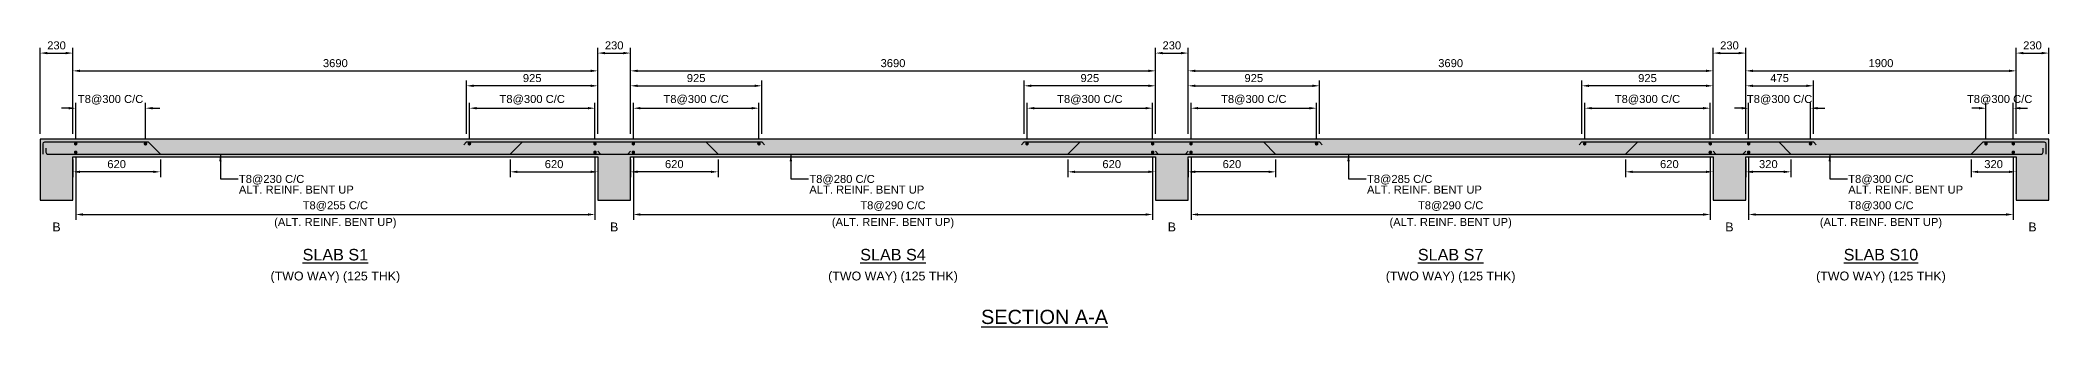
# Model space of a CAD drawing. Header units: inches. Extents: x -816171 to 9366335, y -450961 to 689132.
# Drawn here: x 6858449 to 6914929, y 262221 to 270285 of the extents above; entities that cross this region are included whole.
import ezdxf
from ezdxf.enums import TextEntityAlignment as Align

# ---------------------------------------------------------------- set-up
doc = ezdxf.new("R2010")
doc.units = ezdxf.units.IN
doc.header["$MEASUREMENT"] = 0
for name, color, linetype in [('Concrete Line', 2, 'Continuous'), ('Dimension', 31, 'Continuous'), ('Labels', 4, 'Continuous'), ('Reinforcement', 130, 'Continuous'), ('Solid', 25, 'Continuous'), ('Text', 31, 'Continuous')]:
    doc.layers.add(name, color=color, linetype=linetype)
doc.styles.add('SC-SLB1', font='SansSerif')
doc.styles.add('SC-SLB2', font='SansSerif')
doc.dimstyles.new('SlabElev', dxfattribs={"dimtxt": 225, "dimasz": 200, "dimexe": 150, "dimexo": 150, "dimgap": 100, "dimtad": 1, "dimtoh": 1, "dimdec": 4, "dimlfac": 0.25, "dimzin": 0, "dimdsep": 46, "dimtxsty": 'SC-SLB2', "dimcen": 0.09, "dimclrd": 8, "dimclre": 8, "dimclrt": 31, "dimadec": 0, "dimazin": 0, "dimtfac": 1, "dimtdec": 0, "dimtix": 1, "dimtofl": 0, "dimtmove": 0, "dimatfit": 3, "dimfxl": 1, "dimtolj": 1, "dimtzin": 0, "dimarcsym": 0})

# ---------------------------------------------------------------- blocks, each defined once
blk = doc.blocks.new('*D2629')
at = {"layer": 'DEFPOINTS', "color": 0, "transparency": 16777216}
for p in [(6874129, 269421), (6859369, 267501), (6874129, 267501)]:
    blk.add_point(p, dxfattribs=at)
at = {"layer": 'Dimension', "color": 8, "lineweight": -2, "transparency": 16777216}
for p, q in [((6859369, 267651), (6859369, 269571)), ((6859569, 269421), (6873929, 269421)), ((6874129, 267651), (6874129, 269571))]:
    blk.add_line(p, q, dxfattribs=at)
at = {"layer": 'Dimension', "color": 8, "transparency": 16777216}
for points in [[(6859569, 269455), (6859569, 269388), (6859369, 269421)], [(6873929, 269455), (6873929, 269388), (6874129, 269421)]]:
    blk.add_solid(points, dxfattribs=at)
at = {"layer": 'Dimension', "color": 31, "transparency": 16777216, "insert": (6866749, 269637), "char_height": 225, "attachment_point": 5, "style": 'SC-SLB2'}
blk.add_mtext('\\A1;3690', dxfattribs=at)
blk = doc.blocks.new('*D2630')
at = {"layer": 'DEFPOINTS', "color": 0, "transparency": 16777216}
for p in [(6859369, 269921), (6858449, 267501), (6859369, 267501)]:
    blk.add_point(p, dxfattribs=at)
at = {"layer": 'Dimension', "color": 8, "lineweight": -2, "transparency": 16777216}
for p, q in [((6858449, 267651), (6858449, 270071)), ((6859369, 267651), (6859369, 270071)), ((6858649, 269921), (6859169, 269921))]:
    blk.add_line(p, q, dxfattribs=at)
at = {"layer": 'Dimension', "color": 8, "transparency": 16777216}
for points in [[(6858649, 269955), (6858649, 269888), (6858449, 269921)], [(6859169, 269955), (6859169, 269888), (6859369, 269921)]]:
    blk.add_solid(points, dxfattribs=at)
at = {"layer": 'Dimension', "color": 31, "transparency": 16777216, "insert": (6858909, 270137), "char_height": 225, "attachment_point": 5, "style": 'SC-SLB2'}
blk.add_mtext('\\A1;230', dxfattribs=at)
blk = doc.blocks.new('*D2631')
at = {"layer": 'DEFPOINTS', "color": 0, "transparency": 16777216}
for p in [(6870439, 269001), (6870439, 267501), (6874129, 267501)]:
    blk.add_point(p, dxfattribs=at)
at = {"layer": 'Dimension', "color": 8, "lineweight": -2, "transparency": 16777216}
for p, q in [((6870439, 267651), (6870439, 269151)), ((6873929, 269001), (6870639, 269001)), ((6874129, 267651), (6874129, 269151))]:
    blk.add_line(p, q, dxfattribs=at)
at = {"layer": 'Dimension', "color": 8, "transparency": 16777216}
for points in [[(6870639, 269035), (6870639, 268968), (6870439, 269001)], [(6873929, 269035), (6873929, 268968), (6874129, 269001)]]:
    blk.add_solid(points, dxfattribs=at)
at = {"layer": 'Dimension', "color": 31, "transparency": 16777216, "insert": (6872284, 269217), "char_height": 225, "attachment_point": 5, "style": 'SC-SLB2'}
blk.add_mtext('\\A1;925', dxfattribs=at)
blk = doc.blocks.new('*D2632')
at = {"layer": 'DEFPOINTS', "color": 0, "transparency": 16777216}
for p in [(6889809, 269421), (6875049, 267501), (6889809, 267501)]:
    blk.add_point(p, dxfattribs=at)
at = {"layer": 'Dimension', "color": 8, "lineweight": -2, "transparency": 16777216}
for p, q in [((6875049, 267651), (6875049, 269571)), ((6875249, 269421), (6889609, 269421)), ((6889809, 267651), (6889809, 269571))]:
    blk.add_line(p, q, dxfattribs=at)
at = {"layer": 'Dimension', "color": 8, "transparency": 16777216}
for points in [[(6875249, 269455), (6875249, 269388), (6875049, 269421)], [(6889609, 269455), (6889609, 269388), (6889809, 269421)]]:
    blk.add_solid(points, dxfattribs=at)
at = {"layer": 'Dimension', "color": 31, "transparency": 16777216, "insert": (6882429, 269637), "char_height": 225, "attachment_point": 5, "style": 'SC-SLB2'}
blk.add_mtext('\\A1;3690', dxfattribs=at)
blk = doc.blocks.new('*D2633')
at = {"layer": 'DEFPOINTS', "color": 0, "transparency": 16777216}
for p in [(6875049, 269921), (6874129, 267501), (6875049, 267501)]:
    blk.add_point(p, dxfattribs=at)
at = {"layer": 'Dimension', "color": 8, "lineweight": -2, "transparency": 16777216}
for p, q in [((6874129, 267651), (6874129, 270071)), ((6875049, 267651), (6875049, 270071)), ((6874329, 269921), (6874849, 269921))]:
    blk.add_line(p, q, dxfattribs=at)
at = {"layer": 'Dimension', "color": 8, "transparency": 16777216}
for points in [[(6874329, 269955), (6874329, 269888), (6874129, 269921)], [(6874849, 269955), (6874849, 269888), (6875049, 269921)]]:
    blk.add_solid(points, dxfattribs=at)
at = {"layer": 'Dimension', "color": 31, "transparency": 16777216, "insert": (6874589, 270137), "char_height": 225, "attachment_point": 5, "style": 'SC-SLB2'}
blk.add_mtext('\\A1;230', dxfattribs=at)
blk = doc.blocks.new('*D2634')
at = {"layer": 'DEFPOINTS', "color": 0, "transparency": 16777216}
for p in [(6878739, 269001), (6875049, 267501), (6878739, 267501)]:
    blk.add_point(p, dxfattribs=at)
at = {"layer": 'Dimension', "color": 8, "lineweight": -2, "transparency": 16777216}
for p, q in [((6875049, 267651), (6875049, 269151)), ((6875249, 269001), (6878539, 269001)), ((6878739, 267651), (6878739, 269151))]:
    blk.add_line(p, q, dxfattribs=at)
at = {"layer": 'Dimension', "color": 8, "transparency": 16777216}
for points in [[(6875249, 269035), (6875249, 268968), (6875049, 269001)], [(6878539, 269035), (6878539, 268968), (6878739, 269001)]]:
    blk.add_solid(points, dxfattribs=at)
at = {"layer": 'Dimension', "color": 31, "transparency": 16777216, "insert": (6876894, 269217), "char_height": 225, "attachment_point": 5, "style": 'SC-SLB2'}
blk.add_mtext('\\A1;925', dxfattribs=at)
blk = doc.blocks.new('*D2635')
at = {"layer": 'DEFPOINTS', "color": 0, "transparency": 16777216}
for p in [(6886119, 269001), (6886119, 267501), (6889809, 267501)]:
    blk.add_point(p, dxfattribs=at)
at = {"layer": 'Dimension', "color": 8, "lineweight": -2, "transparency": 16777216}
for p, q in [((6886119, 267651), (6886119, 269151)), ((6889609, 269001), (6886319, 269001)), ((6889809, 267651), (6889809, 269151))]:
    blk.add_line(p, q, dxfattribs=at)
at = {"layer": 'Dimension', "color": 8, "transparency": 16777216}
for points in [[(6886319, 269035), (6886319, 268968), (6886119, 269001)], [(6889609, 269035), (6889609, 268968), (6889809, 269001)]]:
    blk.add_solid(points, dxfattribs=at)
at = {"layer": 'Dimension', "color": 31, "transparency": 16777216, "insert": (6887964, 269217), "char_height": 225, "attachment_point": 5, "style": 'SC-SLB2'}
blk.add_mtext('\\A1;925', dxfattribs=at)
blk = doc.blocks.new('*D2636')
at = {"layer": 'DEFPOINTS', "color": 0, "transparency": 16777216}
for p in [(6905489, 269421), (6890729, 267501), (6905489, 267501)]:
    blk.add_point(p, dxfattribs=at)
at = {"layer": 'Dimension', "color": 8, "lineweight": -2, "transparency": 16777216}
for p, q in [((6890729, 267651), (6890729, 269571)), ((6890929, 269421), (6905289, 269421)), ((6905489, 267651), (6905489, 269571))]:
    blk.add_line(p, q, dxfattribs=at)
at = {"layer": 'Dimension', "color": 8, "transparency": 16777216}
for points in [[(6890929, 269455), (6890929, 269388), (6890729, 269421)], [(6905289, 269455), (6905289, 269388), (6905489, 269421)]]:
    blk.add_solid(points, dxfattribs=at)
at = {"layer": 'Dimension', "color": 31, "transparency": 16777216, "insert": (6898109, 269637), "char_height": 225, "attachment_point": 5, "style": 'SC-SLB2'}
blk.add_mtext('\\A1;3690', dxfattribs=at)
blk = doc.blocks.new('*D2637')
at = {"layer": 'DEFPOINTS', "color": 0, "transparency": 16777216}
for p in [(6890729, 269921), (6889809, 267501), (6890729, 267501)]:
    blk.add_point(p, dxfattribs=at)
at = {"layer": 'Dimension', "color": 8, "lineweight": -2, "transparency": 16777216}
for p, q in [((6889809, 267651), (6889809, 270071)), ((6890729, 267651), (6890729, 270071)), ((6890009, 269921), (6890529, 269921))]:
    blk.add_line(p, q, dxfattribs=at)
at = {"layer": 'Dimension', "color": 8, "transparency": 16777216}
for points in [[(6890009, 269955), (6890009, 269888), (6889809, 269921)], [(6890529, 269955), (6890529, 269888), (6890729, 269921)]]:
    blk.add_solid(points, dxfattribs=at)
at = {"layer": 'Dimension', "color": 31, "transparency": 16777216, "insert": (6890269, 270137), "char_height": 225, "attachment_point": 5, "style": 'SC-SLB2'}
blk.add_mtext('\\A1;230', dxfattribs=at)
blk = doc.blocks.new('*D2638')
at = {"layer": 'DEFPOINTS', "color": 0, "transparency": 16777216}
for p in [(6894419, 269001), (6890729, 267501), (6894419, 267501)]:
    blk.add_point(p, dxfattribs=at)
at = {"layer": 'Dimension', "color": 8, "lineweight": -2, "transparency": 16777216}
for p, q in [((6890729, 267651), (6890729, 269151)), ((6890929, 269001), (6894219, 269001)), ((6894419, 267651), (6894419, 269151))]:
    blk.add_line(p, q, dxfattribs=at)
at = {"layer": 'Dimension', "color": 8, "transparency": 16777216}
for points in [[(6890929, 269035), (6890929, 268968), (6890729, 269001)], [(6894219, 269035), (6894219, 268968), (6894419, 269001)]]:
    blk.add_solid(points, dxfattribs=at)
at = {"layer": 'Dimension', "color": 31, "transparency": 16777216, "insert": (6892574, 269217), "char_height": 225, "attachment_point": 5, "style": 'SC-SLB2'}
blk.add_mtext('\\A1;925', dxfattribs=at)
blk = doc.blocks.new('*D2639')
at = {"layer": 'DEFPOINTS', "color": 0, "transparency": 16777216}
for p in [(6901799, 269001), (6901799, 267501), (6905489, 267501)]:
    blk.add_point(p, dxfattribs=at)
at = {"layer": 'Dimension', "color": 8, "lineweight": -2, "transparency": 16777216}
for p, q in [((6901799, 267651), (6901799, 269151)), ((6905289, 269001), (6901999, 269001)), ((6905489, 267651), (6905489, 269151))]:
    blk.add_line(p, q, dxfattribs=at)
at = {"layer": 'Dimension', "color": 8, "transparency": 16777216}
for points in [[(6901999, 269035), (6901999, 268968), (6901799, 269001)], [(6905289, 269035), (6905289, 268968), (6905489, 269001)]]:
    blk.add_solid(points, dxfattribs=at)
at = {"layer": 'Dimension', "color": 31, "transparency": 16777216, "insert": (6903644, 269217), "char_height": 225, "attachment_point": 5, "style": 'SC-SLB2'}
blk.add_mtext('\\A1;925', dxfattribs=at)
blk = doc.blocks.new('*D2640')
at = {"layer": 'DEFPOINTS', "color": 0, "transparency": 16777216}
for p in [(6914009, 269421), (6906409, 267501), (6914009, 267501)]:
    blk.add_point(p, dxfattribs=at)
at = {"layer": 'Dimension', "color": 8, "lineweight": -2, "transparency": 16777216}
for p, q in [((6906409, 267651), (6906409, 269571)), ((6906609, 269421), (6913809, 269421)), ((6914009, 267651), (6914009, 269571))]:
    blk.add_line(p, q, dxfattribs=at)
at = {"layer": 'Dimension', "color": 8, "transparency": 16777216}
for points in [[(6906609, 269455), (6906609, 269388), (6906409, 269421)], [(6913809, 269455), (6913809, 269388), (6914009, 269421)]]:
    blk.add_solid(points, dxfattribs=at)
at = {"layer": 'Dimension', "color": 31, "transparency": 16777216, "insert": (6910209, 269637), "char_height": 225, "attachment_point": 5, "style": 'SC-SLB2'}
blk.add_mtext('\\A1;1900', dxfattribs=at)
blk = doc.blocks.new('*D2641')
at = {"layer": 'DEFPOINTS', "color": 0, "transparency": 16777216}
for p in [(6906409, 269921), (6905489, 267501), (6906409, 267501)]:
    blk.add_point(p, dxfattribs=at)
at = {"layer": 'Dimension', "color": 8, "lineweight": -2, "transparency": 16777216}
for p, q in [((6905489, 267651), (6905489, 270071)), ((6906409, 267651), (6906409, 270071)), ((6905689, 269921), (6906209, 269921))]:
    blk.add_line(p, q, dxfattribs=at)
at = {"layer": 'Dimension', "color": 8, "transparency": 16777216}
for points in [[(6905689, 269955), (6905689, 269888), (6905489, 269921)], [(6906209, 269955), (6906209, 269888), (6906409, 269921)]]:
    blk.add_solid(points, dxfattribs=at)
at = {"layer": 'Dimension', "color": 31, "transparency": 16777216, "insert": (6905949, 270137), "char_height": 225, "attachment_point": 5, "style": 'SC-SLB2'}
blk.add_mtext('\\A1;230', dxfattribs=at)
blk = doc.blocks.new('*D2642')
at = {"layer": 'DEFPOINTS', "color": 0, "transparency": 16777216}
for p in [(6914929, 269921), (6914009, 267501), (6914929, 267501)]:
    blk.add_point(p, dxfattribs=at)
at = {"layer": 'Dimension', "color": 8, "lineweight": -2, "transparency": 16777216}
for p, q in [((6914009, 267651), (6914009, 270071)), ((6914929, 267651), (6914929, 270071)), ((6914209, 269921), (6914729, 269921))]:
    blk.add_line(p, q, dxfattribs=at)
at = {"layer": 'Dimension', "color": 8, "transparency": 16777216}
for points in [[(6914209, 269955), (6914209, 269888), (6914009, 269921)], [(6914729, 269955), (6914729, 269888), (6914929, 269921)]]:
    blk.add_solid(points, dxfattribs=at)
at = {"layer": 'Dimension', "color": 31, "transparency": 16777216, "insert": (6914469, 270137), "char_height": 225, "attachment_point": 5, "style": 'SC-SLB2'}
blk.add_mtext('\\A1;230', dxfattribs=at)
blk = doc.blocks.new('*D2643')
at = {"layer": 'DEFPOINTS', "color": 0, "transparency": 16777216}
for p in [(6908309, 269001), (6906409, 267501), (6908309, 267501)]:
    blk.add_point(p, dxfattribs=at)
at = {"layer": 'Dimension', "color": 8, "lineweight": -2, "transparency": 16777216}
for p, q in [((6906409, 267651), (6906409, 269151)), ((6906609, 269001), (6908109, 269001)), ((6908309, 267651), (6908309, 269151))]:
    blk.add_line(p, q, dxfattribs=at)
at = {"layer": 'Dimension', "color": 8, "transparency": 16777216}
for points in [[(6906609, 269035), (6906609, 268968), (6906409, 269001)], [(6908109, 269035), (6908109, 268968), (6908309, 269001)]]:
    blk.add_solid(points, dxfattribs=at)
at = {"layer": 'Dimension', "color": 31, "transparency": 16777216, "insert": (6907359, 269217), "char_height": 225, "attachment_point": 5, "style": 'SC-SLB2'}
blk.add_mtext('\\A1;475', dxfattribs=at)
blk = doc.blocks.new('*D2644')
at = {"layer": 'DEFPOINTS', "color": 0, "transparency": 16777216}
for p in [(6874049, 268371), (6870519, 267371), (6874049, 267371)]:
    blk.add_point(p, dxfattribs=at)
at = {"layer": 'Dimension', "color": 8, "lineweight": -2, "transparency": 16777216}
for p, q in [((6870519, 267521), (6870519, 268521)), ((6870719, 268371), (6873849, 268371)), ((6874049, 267521), (6874049, 268521))]:
    blk.add_line(p, q, dxfattribs=at)
at = {"layer": 'Dimension', "color": 8, "transparency": 16777216}
for points in [[(6870719, 268405), (6870719, 268338), (6870519, 268371)], [(6873849, 268405), (6873849, 268338), (6874049, 268371)]]:
    blk.add_solid(points, dxfattribs=at)
at = {"layer": 'Dimension', "color": 31, "transparency": 16777216, "insert": (6872284, 268608), "char_height": 225, "attachment_point": 5, "style": 'SC-SLB2'}
blk.add_mtext('\\A1;T8@300 C/C', dxfattribs=at)
blk = doc.blocks.new('*D2645')
at = {"layer": 'DEFPOINTS', "color": 0, "transparency": 16777216}
for p in [(6878659, 268371), (6875129, 267371), (6878659, 267371)]:
    blk.add_point(p, dxfattribs=at)
at = {"layer": 'Dimension', "color": 8, "lineweight": -2, "transparency": 16777216}
for p, q in [((6875129, 267521), (6875129, 268521)), ((6875329, 268371), (6878459, 268371)), ((6878659, 267521), (6878659, 268521))]:
    blk.add_line(p, q, dxfattribs=at)
at = {"layer": 'Dimension', "color": 8, "transparency": 16777216}
for points in [[(6875329, 268405), (6875329, 268338), (6875129, 268371)], [(6878459, 268405), (6878459, 268338), (6878659, 268371)]]:
    blk.add_solid(points, dxfattribs=at)
at = {"layer": 'Dimension', "color": 31, "transparency": 16777216, "insert": (6876894, 268608), "char_height": 225, "attachment_point": 5, "style": 'SC-SLB2'}
blk.add_mtext('\\A1;T8@300 C/C', dxfattribs=at)
blk = doc.blocks.new('*D2646')
at = {"layer": 'DEFPOINTS', "color": 0, "transparency": 16777216}
for p in [(6861409, 268371), (6859449, 267371), (6861409, 267371)]:
    blk.add_point(p, dxfattribs=at)
at = {"layer": 'Dimension', "color": 8, "lineweight": -2, "transparency": 16777216}
for p, q in [((6859249, 268371), (6859049, 268371)), ((6859449, 267521), (6859449, 268521)), ((6861409, 267521), (6861409, 268521)), ((6861609, 268371), (6861809, 268371))]:
    blk.add_line(p, q, dxfattribs=at)
at = {"layer": 'Dimension', "color": 8, "transparency": 16777216}
for points in [[(6859249, 268405), (6859249, 268338), (6859449, 268371)], [(6861609, 268405), (6861609, 268338), (6861409, 268371)]]:
    blk.add_solid(points, dxfattribs=at)
at = {"layer": 'Dimension', "color": 31, "transparency": 16777216, "insert": (6860429, 268608), "char_height": 225, "attachment_point": 5, "style": 'SC-SLB2'}
blk.add_mtext('\\A1;T8@300 C/C', dxfattribs=at)
blk = doc.blocks.new('*D2647')
at = {"layer": 'DEFPOINTS', "color": 0, "transparency": 16777216}
for p in [(6889729, 268371), (6886199, 267371), (6889729, 267371)]:
    blk.add_point(p, dxfattribs=at)
at = {"layer": 'Dimension', "color": 8, "lineweight": -2, "transparency": 16777216}
for p, q in [((6886199, 267521), (6886199, 268521)), ((6886399, 268371), (6889529, 268371)), ((6889729, 267521), (6889729, 268521))]:
    blk.add_line(p, q, dxfattribs=at)
at = {"layer": 'Dimension', "color": 8, "transparency": 16777216}
for points in [[(6886399, 268405), (6886399, 268338), (6886199, 268371)], [(6889529, 268405), (6889529, 268338), (6889729, 268371)]]:
    blk.add_solid(points, dxfattribs=at)
at = {"layer": 'Dimension', "color": 31, "transparency": 16777216, "insert": (6887964, 268608), "char_height": 225, "attachment_point": 5, "style": 'SC-SLB2'}
blk.add_mtext('\\A1;T8@300 C/C', dxfattribs=at)
blk = doc.blocks.new('*D2648')
at = {"layer": 'DEFPOINTS', "color": 0, "transparency": 16777216}
for p in [(6894339, 268371), (6890809, 267371), (6894339, 267371)]:
    blk.add_point(p, dxfattribs=at)
at = {"layer": 'Dimension', "color": 8, "lineweight": -2, "transparency": 16777216}
for p, q in [((6890809, 267521), (6890809, 268521)), ((6891009, 268371), (6894139, 268371)), ((6894339, 267521), (6894339, 268521))]:
    blk.add_line(p, q, dxfattribs=at)
at = {"layer": 'Dimension', "color": 8, "transparency": 16777216}
for points in [[(6891009, 268405), (6891009, 268338), (6890809, 268371)], [(6894139, 268405), (6894139, 268338), (6894339, 268371)]]:
    blk.add_solid(points, dxfattribs=at)
at = {"layer": 'Dimension', "color": 31, "transparency": 16777216, "insert": (6892574, 268608), "char_height": 225, "attachment_point": 5, "style": 'SC-SLB2'}
blk.add_mtext('\\A1;T8@300 C/C', dxfattribs=at)
blk = doc.blocks.new('*D2649')
at = {"layer": 'DEFPOINTS', "color": 0, "transparency": 16777216}
for p in [(6905409, 268371), (6901879, 267371), (6905409, 267371)]:
    blk.add_point(p, dxfattribs=at)
at = {"layer": 'Dimension', "color": 8, "lineweight": -2, "transparency": 16777216}
for p, q in [((6901879, 267521), (6901879, 268521)), ((6902079, 268371), (6905209, 268371)), ((6905409, 267521), (6905409, 268521))]:
    blk.add_line(p, q, dxfattribs=at)
at = {"layer": 'Dimension', "color": 8, "transparency": 16777216}
for points in [[(6902079, 268405), (6902079, 268338), (6901879, 268371)], [(6905209, 268405), (6905209, 268338), (6905409, 268371)]]:
    blk.add_solid(points, dxfattribs=at)
at = {"layer": 'Dimension', "color": 31, "transparency": 16777216, "insert": (6903644, 268608), "char_height": 225, "attachment_point": 5, "style": 'SC-SLB2'}
blk.add_mtext('\\A1;T8@300 C/C', dxfattribs=at)
blk = doc.blocks.new('*D2650')
at = {"layer": 'DEFPOINTS', "color": 0, "transparency": 16777216}
for p in [(6908229, 268371), (6906489, 267371), (6908229, 267371)]:
    blk.add_point(p, dxfattribs=at)
at = {"layer": 'Dimension', "color": 8, "lineweight": -2, "transparency": 16777216}
for p, q in [((6906289, 268371), (6906089, 268371)), ((6906489, 267521), (6906489, 268521)), ((6908229, 267521), (6908229, 268521)), ((6908429, 268371), (6908629, 268371))]:
    blk.add_line(p, q, dxfattribs=at)
at = {"layer": 'Dimension', "color": 8, "transparency": 16777216}
for points in [[(6906289, 268405), (6906289, 268338), (6906489, 268371)], [(6908429, 268405), (6908429, 268338), (6908229, 268371)]]:
    blk.add_solid(points, dxfattribs=at)
at = {"layer": 'Dimension', "color": 31, "transparency": 16777216, "insert": (6907359, 268608), "char_height": 225, "attachment_point": 5, "style": 'SC-SLB2'}
blk.add_mtext('\\A1;T8@300 C/C', dxfattribs=at)
blk = doc.blocks.new('*D2651')
at = {"layer": 'DEFPOINTS', "color": 0, "transparency": 16777216}
for p in [(6913162, 268371), (6913162, 267371), (6913929, 267371)]:
    blk.add_point(p, dxfattribs=at)
at = {"layer": 'Dimension', "color": 8, "lineweight": -2, "transparency": 16777216}
for p, q in [((6912962, 268371), (6912762, 268371)), ((6913162, 267521), (6913162, 268521)), ((6913929, 267521), (6913929, 268521)), ((6914129, 268371), (6914329, 268371))]:
    blk.add_line(p, q, dxfattribs=at)
at = {"layer": 'Dimension', "color": 8, "transparency": 16777216}
for points in [[(6912962, 268405), (6912962, 268338), (6913162, 268371)], [(6914129, 268405), (6914129, 268338), (6913929, 268371)]]:
    blk.add_solid(points, dxfattribs=at)
at = {"layer": 'Dimension', "color": 31, "transparency": 16777216, "insert": (6913546, 268608), "char_height": 225, "attachment_point": 5, "style": 'SC-SLB2'}
blk.add_mtext('\\A1;T8@300 C/C', dxfattribs=at)
blk = doc.blocks.new('*D2652')
at = {"layer": 'DEFPOINTS', "color": 0, "transparency": 16777216}
for p in [(6859449, 267131), (6874049, 267131), (6874049, 265381)]:
    blk.add_point(p, dxfattribs=at)
at = {"layer": 'Dimension', "color": 8, "lineweight": -2, "transparency": 16777216}
for p, q in [((6859449, 266981), (6859449, 265231)), ((6874049, 266981), (6874049, 265231)), ((6859649, 265381), (6873849, 265381))]:
    blk.add_line(p, q, dxfattribs=at)
at = {"layer": 'Dimension', "color": 8, "transparency": 16777216}
for points in [[(6859649, 265415), (6859649, 265348), (6859449, 265381)], [(6873849, 265415), (6873849, 265348), (6874049, 265381)]]:
    blk.add_solid(points, dxfattribs=at)
at = {"layer": 'Dimension', "color": 31, "transparency": 16777216, "char_height": 225, "attachment_point": 5, "style": 'SC-SLB2'}
for s, insert in [('\\A1;T8@255 C/C', (6866749, 265618)), ('\\A1;(ALT. REINF. BENT UP)', (6866749, 265136))]:
    blk.add_mtext(s, dxfattribs=dict(at, insert=insert))
blk = doc.blocks.new('*D2653')
at = {"layer": 'DEFPOINTS', "color": 0, "transparency": 16777216}
for p in [(6859369, 267081), (6861829, 267081), (6859369, 266581)]:
    blk.add_point(p, dxfattribs=at)
at = {"layer": 'Dimension', "color": 8, "lineweight": -2, "transparency": 16777216}
for p, q in [((6859369, 266931), (6859369, 266431)), ((6861829, 266931), (6861829, 266431)), ((6861629, 266581), (6859569, 266581))]:
    blk.add_line(p, q, dxfattribs=at)
at = {"layer": 'Dimension', "color": 8, "transparency": 16777216}
for points in [[(6859569, 266615), (6859569, 266548), (6859369, 266581)], [(6861629, 266615), (6861629, 266548), (6861829, 266581)]]:
    blk.add_solid(points, dxfattribs=at)
at = {"layer": 'Dimension', "color": 31, "transparency": 16777216, "insert": (6860599, 266797), "char_height": 225, "attachment_point": 5, "style": 'SC-SLB2'}
blk.add_mtext('\\A1;620', dxfattribs=at)
blk = doc.blocks.new('*D2654')
at = {"layer": 'DEFPOINTS', "color": 0, "transparency": 16777216}
for p in [(6871669, 267081), (6874129, 267081), (6874129, 266581)]:
    blk.add_point(p, dxfattribs=at)
at = {"layer": 'Dimension', "color": 8, "lineweight": -2, "transparency": 16777216}
for p, q in [((6871669, 266931), (6871669, 266431)), ((6874129, 266931), (6874129, 266431)), ((6871869, 266581), (6873929, 266581))]:
    blk.add_line(p, q, dxfattribs=at)
at = {"layer": 'Dimension', "color": 8, "transparency": 16777216}
for points in [[(6871869, 266615), (6871869, 266548), (6871669, 266581)], [(6873929, 266615), (6873929, 266548), (6874129, 266581)]]:
    blk.add_solid(points, dxfattribs=at)
at = {"layer": 'Dimension', "color": 31, "transparency": 16777216, "insert": (6872899, 266797), "char_height": 225, "attachment_point": 5, "style": 'SC-SLB2'}
blk.add_mtext('\\A1;620', dxfattribs=at)
blk = doc.blocks.new('*D2655')
at = {"layer": 'DEFPOINTS', "color": 0, "transparency": 16777216}
for p in [(6875129, 267131), (6889729, 267131), (6889729, 265381)]:
    blk.add_point(p, dxfattribs=at)
at = {"layer": 'Dimension', "color": 8, "lineweight": -2, "transparency": 16777216}
for p, q in [((6875129, 266981), (6875129, 265231)), ((6889729, 266981), (6889729, 265231)), ((6875329, 265381), (6889529, 265381))]:
    blk.add_line(p, q, dxfattribs=at)
at = {"layer": 'Dimension', "color": 8, "transparency": 16777216}
for points in [[(6875329, 265415), (6875329, 265348), (6875129, 265381)], [(6889529, 265415), (6889529, 265348), (6889729, 265381)]]:
    blk.add_solid(points, dxfattribs=at)
at = {"layer": 'Dimension', "color": 31, "transparency": 16777216, "char_height": 225, "attachment_point": 5, "style": 'SC-SLB2'}
for s, insert in [('\\A1;T8@290 C/C', (6882429, 265618)), ('\\A1;(ALT. REINF. BENT UP)', (6882429, 265136))]:
    blk.add_mtext(s, dxfattribs=dict(at, insert=insert))
blk = doc.blocks.new('*D2656')
at = {"layer": 'DEFPOINTS', "color": 0, "transparency": 16777216}
for p in [(6875049, 267081), (6877509, 267081), (6875049, 266581)]:
    blk.add_point(p, dxfattribs=at)
at = {"layer": 'Dimension', "color": 8, "lineweight": -2, "transparency": 16777216}
for p, q in [((6875049, 266931), (6875049, 266431)), ((6877509, 266931), (6877509, 266431)), ((6877309, 266581), (6875249, 266581))]:
    blk.add_line(p, q, dxfattribs=at)
at = {"layer": 'Dimension', "color": 8, "transparency": 16777216}
for points in [[(6875249, 266615), (6875249, 266548), (6875049, 266581)], [(6877309, 266615), (6877309, 266548), (6877509, 266581)]]:
    blk.add_solid(points, dxfattribs=at)
at = {"layer": 'Dimension', "color": 31, "transparency": 16777216, "insert": (6876279, 266797), "char_height": 225, "attachment_point": 5, "style": 'SC-SLB2'}
blk.add_mtext('\\A1;620', dxfattribs=at)
blk = doc.blocks.new('*D2657')
at = {"layer": 'DEFPOINTS', "color": 0, "transparency": 16777216}
for p in [(6887349, 267081), (6889809, 267081), (6889809, 266581)]:
    blk.add_point(p, dxfattribs=at)
at = {"layer": 'Dimension', "color": 8, "lineweight": -2, "transparency": 16777216}
for p, q in [((6887349, 266931), (6887349, 266431)), ((6889809, 266931), (6889809, 266431)), ((6887549, 266581), (6889609, 266581))]:
    blk.add_line(p, q, dxfattribs=at)
at = {"layer": 'Dimension', "color": 8, "transparency": 16777216}
for points in [[(6887549, 266615), (6887549, 266548), (6887349, 266581)], [(6889609, 266615), (6889609, 266548), (6889809, 266581)]]:
    blk.add_solid(points, dxfattribs=at)
at = {"layer": 'Dimension', "color": 31, "transparency": 16777216, "insert": (6888579, 266797), "char_height": 225, "attachment_point": 5, "style": 'SC-SLB2'}
blk.add_mtext('\\A1;620', dxfattribs=at)
blk = doc.blocks.new('*D2658')
at = {"layer": 'DEFPOINTS', "color": 0, "transparency": 16777216}
for p in [(6890809, 267131), (6905409, 267131), (6905409, 265381)]:
    blk.add_point(p, dxfattribs=at)
at = {"layer": 'Dimension', "color": 8, "lineweight": -2, "transparency": 16777216}
for p, q in [((6890809, 266981), (6890809, 265231)), ((6905409, 266981), (6905409, 265231)), ((6891009, 265381), (6905209, 265381))]:
    blk.add_line(p, q, dxfattribs=at)
at = {"layer": 'Dimension', "color": 8, "transparency": 16777216}
for points in [[(6891009, 265415), (6891009, 265348), (6890809, 265381)], [(6905209, 265415), (6905209, 265348), (6905409, 265381)]]:
    blk.add_solid(points, dxfattribs=at)
at = {"layer": 'Dimension', "color": 31, "transparency": 16777216, "char_height": 225, "attachment_point": 5, "style": 'SC-SLB2'}
for s, insert in [('\\A1;T8@290 C/C', (6898109, 265618)), ('\\A1;(ALT. REINF. BENT UP)', (6898109, 265136))]:
    blk.add_mtext(s, dxfattribs=dict(at, insert=insert))
blk = doc.blocks.new('*D2659')
at = {"layer": 'DEFPOINTS', "color": 0, "transparency": 16777216}
for p in [(6890729, 267081), (6893189, 267081), (6890729, 266581)]:
    blk.add_point(p, dxfattribs=at)
at = {"layer": 'Dimension', "color": 8, "lineweight": -2, "transparency": 16777216}
for p, q in [((6890729, 266931), (6890729, 266431)), ((6893189, 266931), (6893189, 266431)), ((6892989, 266581), (6890929, 266581))]:
    blk.add_line(p, q, dxfattribs=at)
at = {"layer": 'Dimension', "color": 8, "transparency": 16777216}
for points in [[(6890929, 266615), (6890929, 266548), (6890729, 266581)], [(6892989, 266615), (6892989, 266548), (6893189, 266581)]]:
    blk.add_solid(points, dxfattribs=at)
at = {"layer": 'Dimension', "color": 31, "transparency": 16777216, "insert": (6891959, 266797), "char_height": 225, "attachment_point": 5, "style": 'SC-SLB2'}
blk.add_mtext('\\A1;620', dxfattribs=at)
blk = doc.blocks.new('*D2660')
at = {"layer": 'DEFPOINTS', "color": 0, "transparency": 16777216}
for p in [(6903029, 267081), (6905489, 267081), (6905489, 266581)]:
    blk.add_point(p, dxfattribs=at)
at = {"layer": 'Dimension', "color": 8, "lineweight": -2, "transparency": 16777216}
for p, q in [((6903029, 266931), (6903029, 266431)), ((6905489, 266931), (6905489, 266431)), ((6903229, 266581), (6905289, 266581))]:
    blk.add_line(p, q, dxfattribs=at)
at = {"layer": 'Dimension', "color": 8, "transparency": 16777216}
for points in [[(6903229, 266615), (6903229, 266548), (6903029, 266581)], [(6905289, 266615), (6905289, 266548), (6905489, 266581)]]:
    blk.add_solid(points, dxfattribs=at)
at = {"layer": 'Dimension', "color": 31, "transparency": 16777216, "insert": (6904259, 266797), "char_height": 225, "attachment_point": 5, "style": 'SC-SLB2'}
blk.add_mtext('\\A1;620', dxfattribs=at)
blk = doc.blocks.new('*D2661')
at = {"layer": 'DEFPOINTS', "color": 0, "transparency": 16777216}
for p in [(6906489, 267131), (6913929, 267131), (6913929, 265381)]:
    blk.add_point(p, dxfattribs=at)
at = {"layer": 'Dimension', "color": 8, "lineweight": -2, "transparency": 16777216}
for p, q in [((6906489, 266981), (6906489, 265231)), ((6913929, 266981), (6913929, 265231)), ((6906689, 265381), (6913729, 265381))]:
    blk.add_line(p, q, dxfattribs=at)
at = {"layer": 'Dimension', "color": 8, "transparency": 16777216}
for points in [[(6906689, 265415), (6906689, 265348), (6906489, 265381)], [(6913729, 265415), (6913729, 265348), (6913929, 265381)]]:
    blk.add_solid(points, dxfattribs=at)
at = {"layer": 'Dimension', "color": 31, "transparency": 16777216, "char_height": 225, "attachment_point": 5, "style": 'SC-SLB2'}
for s, insert in [('\\A1;T8@300 C/C', (6910209, 265618)), ('\\A1;(ALT. REINF. BENT UP)', (6910209, 265136))]:
    blk.add_mtext(s, dxfattribs=dict(at, insert=insert))
blk = doc.blocks.new('*D2662')
at = {"layer": 'DEFPOINTS', "color": 0, "transparency": 16777216}
for p in [(6906409, 267081), (6907676, 267081), (6906409, 266581)]:
    blk.add_point(p, dxfattribs=at)
at = {"layer": 'Dimension', "color": 8, "lineweight": -2, "transparency": 16777216}
for p, q in [((6906409, 266931), (6906409, 266431)), ((6907676, 266931), (6907676, 266431)), ((6907476, 266581), (6906609, 266581))]:
    blk.add_line(p, q, dxfattribs=at)
at = {"layer": 'Dimension', "color": 8, "transparency": 16777216}
for points in [[(6906609, 266615), (6906609, 266548), (6906409, 266581)], [(6907476, 266615), (6907476, 266548), (6907676, 266581)]]:
    blk.add_solid(points, dxfattribs=at)
at = {"layer": 'Dimension', "color": 31, "transparency": 16777216, "insert": (6907042, 266797), "char_height": 225, "attachment_point": 5, "style": 'SC-SLB2'}
blk.add_mtext('\\A1;320', dxfattribs=at)
blk = doc.blocks.new('*D2663')
at = {"layer": 'DEFPOINTS', "color": 0, "transparency": 16777216}
for p in [(6912742, 267081), (6914009, 267081), (6914009, 266581)]:
    blk.add_point(p, dxfattribs=at)
at = {"layer": 'Dimension', "color": 8, "lineweight": -2, "transparency": 16777216}
for p, q in [((6912742, 266931), (6912742, 266431)), ((6914009, 266931), (6914009, 266431)), ((6912942, 266581), (6913809, 266581))]:
    blk.add_line(p, q, dxfattribs=at)
at = {"layer": 'Dimension', "color": 8, "transparency": 16777216}
for points in [[(6912942, 266615), (6912942, 266548), (6912742, 266581)], [(6913809, 266615), (6913809, 266548), (6914009, 266581)]]:
    blk.add_solid(points, dxfattribs=at)
at = {"layer": 'Dimension', "color": 31, "transparency": 16777216, "insert": (6913376, 266797), "char_height": 225, "attachment_point": 5, "style": 'SC-SLB2'}
blk.add_mtext('\\A1;320', dxfattribs=at)

msp = doc.modelspace()

# ---------------------------------------------------------------- hatches: boundary and pattern name
at = {"layer": 'Solid'}
msp.add_hatch(color=256, dxfattribs=at).paths.add_polyline_path([(6858449.03102, 265781.27858), (6859369.03102, 265781.27858), (6859369.03102, 267001.27858), (6874129.03102, 267001.27858), (6874129.03102, 265781.27858), (6875049.03102, 265781.27858), (6875049.03102, 267001.27858), (6889809.03102, 267001.27858), (6889809.03102, 265781.27858), (6890729.03102, 265781.27858), (6890729.03102, 267001.27858), (6905489.03102, 267001.27858), (6905489.03102, 265781.27858), (6906409.03102, 265781.27858), (6906409.03102, 267001.27858), (6914009.03102, 267001.27858), (6914009.03102, 265781.27858), (6914929.03102, 265781.27858), (6914929.03102, 267501.27858), (6914929.03102, 267501.27858), (6914929.03102, 267501.27858), (6914009.03102, 267501.27858), (6914009.03102, 267501.27858), (6906409.03102, 267501.27858), (6906409.03102, 267501.27858), (6905489.03102, 267501.27858), (6905489.03102, 267501.27858), (6890729.03102, 267501.27858), (6890729.03102, 267501.27858), (6889809.03102, 267501.27858), (6889809.03102, 267501.27858), (6875049.03102, 267501.27858), (6875049.03102, 267501.27858), (6874129.03102, 267501.27858), (6874129.03102, 267501.27858), (6859369.03102, 267501.27858), (6859369.03102, 267501.27858), (6858449.03102, 267501.27858), (6858449.03102, 267501.27858), (6858449.03102, 267501.27858)], flags=0)

# ---------------------------------------------------------------- linework, layer by layer
at = {"layer": 'Concrete Line'}
msp.add_lwpolyline([(6858449.03102, 265781.27858), (6859369.03102, 265781.27858), (6859369.03102, 267001.27858), (6874129.03102, 267001.27858), (6874129.03102, 265781.27858), (6875049.03102, 265781.27858), (6875049.03102, 267001.27858), (6889809.03102, 267001.27858), (6889809.03102, 265781.27858), (6890729.03102, 265781.27858), (6890729.03102, 267001.27858), (6905489.03102, 267001.27858), (6905489.03102, 265781.27858), (6906409.03102, 265781.27858), (6906409.03102, 267001.27858), (6914009.03102, 267001.27858), (6914009.03102, 265781.27858), (6914929.03102, 265781.27858), (6914929.03102, 267501.27858), (6914929.03102, 267501.27858), (6914929.03102, 267501.27858), (6914009.03102, 267501.27858), (6914009.03102, 267501.27858), (6906409.03102, 267501.27858), (6906409.03102, 267501.27858), (6905489.03102, 267501.27858), (6905489.03102, 267501.27858), (6890729.03102, 267501.27858), (6890729.03102, 267501.27858), (6889809.03102, 267501.27858), (6889809.03102, 267501.27858), (6875049.03102, 267501.27858), (6875049.03102, 267501.27858), (6874129.03102, 267501.27858), (6874129.03102, 267501.27858), (6859369.03102, 267501.27858), (6859369.03102, 267501.27858), (6858449.03102, 267501.27858), (6858449.03102, 267501.27858), (6858449.03102, 267501.27858), (6858449.03102, 265781.27858)], dxfattribs=at)
at = {"layer": 'Reinforcement'}
for points in [[(6858529.03102, 267081.27858), (6858529.03102, 267371.27858, -0.4), (6858579.03102, 267421.27858), (6861489.03102, 267421.27858)], [(6858609.03102, 267251.27858), (6858609.03102, 267131.27858, 0.4), (6858659.03102, 267081.27858), (6874969.03102, 267081.27858)], [(6905569.03102, 267081.27858), (6914719.03102, 267081.27858, 0.4), (6914769.03102, 267131.27858), (6914769.03102, 267251.27858)], [(6913082.36436, 267421.27858), (6914799.03102, 267421.27858, -0.4), (6914849.03102, 267371.27858), (6914849.03102, 267081.27858)]]:
    msp.add_lwpolyline(points, format="xyb", dxfattribs=at)
at = {"layer": 'Reinforcement', "const_width": 50}
for points in [[(6859424.03102, 267371.27858, 1), (6859474.03102, 267371.27858, 1)], [(6859424.03102, 267131.27858, 1), (6859474.03102, 267131.27858, 1)], [(6861384.03102, 267371.27858, 1), (6861434.03102, 267371.27858, 1)], [(6870494.03102, 267371.27858, 1), (6870544.03102, 267371.27858, 1)], [(6874024.03102, 267371.27858, 1), (6874074.03102, 267371.27858, 1)], [(6874024.03102, 267131.27858, 1), (6874074.03102, 267131.27858, 1)], [(6875104.03102, 267371.27858, 1), (6875154.03102, 267371.27858, 1)], [(6875104.03102, 267131.27858, 1), (6875154.03102, 267131.27858, 1)], [(6878634.03102, 267371.27858, 1), (6878684.03102, 267371.27858, 1)], [(6886174.03102, 267371.27858, 1), (6886224.03102, 267371.27858, 1)], [(6889704.03102, 267371.27858, 1), (6889754.03102, 267371.27858, 1)], [(6889704.03102, 267131.27858, 1), (6889754.03102, 267131.27858, 1)], [(6890784.03102, 267371.27858, 1), (6890834.03102, 267371.27858, 1)], [(6890784.03102, 267131.27858, 1), (6890834.03102, 267131.27858, 1)], [(6894314.03102, 267371.27858, 1), (6894364.03102, 267371.27858, 1)], [(6901854.03102, 267371.27858, 1), (6901904.03102, 267371.27858, 1)], [(6905384.03102, 267371.27858, 1), (6905434.03102, 267371.27858, 1)], [(6905384.03102, 267131.27858, 1), (6905434.03102, 267131.27858, 1)], [(6906464.03102, 267371.27858, 1), (6906514.03102, 267371.27858, 1)], [(6906464.03102, 267131.27858, 1), (6906514.03102, 267131.27858, 1)], [(6908204.03102, 267371.27858, 1), (6908254.03102, 267371.27858, 1)], [(6913137.36436, 267371.27858, 1), (6913187.36436, 267371.27858, 1)], [(6913904.03102, 267371.27858, 1), (6913954.03102, 267371.27858, 1)], [(6913904.03102, 267131.27858, 1), (6913954.03102, 267131.27858, 1)]]:
    msp.add_lwpolyline(points, format="xyb", close=True, dxfattribs=at)
at = {"layer": 'Reinforcement'}
for points in [[(6861489.03102, 267421.27858), (6861829.03102, 267081.27858)], [(6870439.03102, 267421.27858), (6870359.03092, 267341.27858)], [(6870439.03102, 267421.27858), (6878739.03102, 267421.27858)], [(6872009.03102, 267421.27858), (6871669.03102, 267081.27858)], [(6874209.03102, 267081.27858), (6874129.03092, 267161.27858)], [(6874969.03102, 267081.27858), (6875049.03113, 267161.27858)], [(6877169.03102, 267421.27858), (6877509.03102, 267081.27858)], [(6878739.03102, 267421.27858), (6878819.03113, 267341.27858)], [(6886119.03102, 267421.27858), (6886039.03092, 267341.27858)], [(6886119.03102, 267421.27858), (6894419.03102, 267421.27858)], [(6887689.03102, 267421.27858), (6887349.03102, 267081.27858)], [(6887349.03102, 267081.27858), (6887429.03113, 267161.27858)], [(6889889.03102, 267081.27858), (6889809.03092, 267161.27858)], [(6890649.03102, 267081.27858), (6890729.03113, 267161.27858)], [(6892849.03102, 267421.27858), (6893189.03102, 267081.27858)], [(6894419.03102, 267421.27858), (6894499.03113, 267341.27858)], [(6901799.03102, 267421.27858), (6901719.03092, 267341.27858)], [(6901799.03102, 267421.27858), (6908309.03102, 267421.27858)], [(6903369.03102, 267421.27858), (6903029.03102, 267081.27858)], [(6903029.03102, 267081.27858), (6903109.03113, 267161.27858)], [(6905569.03102, 267081.27858), (6905489.03092, 267161.27858)], [(6906329.03102, 267081.27858), (6906409.03113, 267161.27858)], [(6907335.69769, 267421.27858), (6907675.69769, 267081.27858)], [(6908309.03102, 267421.27858), (6908389.03113, 267341.27858)], [(6913082.36436, 267421.27858), (6912742.36436, 267081.27858)], [(6874209.03102, 267081.27858), (6890649.03102, 267081.27858)], [(6889889.03102, 267081.27858), (6906329.03102, 267081.27858)]]:
    msp.add_lwpolyline(points, dxfattribs=at)

# ---------------------------------------------------------------- texts
at = {"layer": 'Labels', "style": 'SC-SLB1'}
for s, height, p in [('B', 250, (6858909.03102, 265031.27858)), ('B', 250, (6874589.03102, 265031.27858)), ('B', 250, (6890269.03102, 265031.27858)), ('B', 250, (6905949.03102, 265031.27858)), ('B', 250, (6914469.03102, 265031.27858)), ('%%USLAB S1', 325, (6866749.03102, 264251.27858)), ('%%USLAB S4', 325, (6882429.03102, 264251.27858)), ('%%USLAB S7', 325, (6898109.03102, 264251.27858)), ('%%USLAB S10', 325, (6910209.03102, 264251.27858)), ('%%USECTION A-A', 400, (6886689.03102, 262501.27858))]:
    msp.add_text(s, height=height, dxfattribs=at).set_placement(p, align=Align.MIDDLE_CENTER)
at = {"layer": 'Text', "style": 'SC-SLB2'}
for s, p in [('ALT. REINF. BENT UP', (6864037.03102, 266081.27858)), ('T8@230 C/C', (6864037.03102, 266381.27858)), ('ALT. REINF. BENT UP', (6880077.03102, 266081.27858)), ('T8@280 C/C', (6880077.03102, 266381.27858)), ('ALT. REINF. BENT UP', (6895757.03102, 266081.27858)), ('T8@285 C/C', (6895757.03102, 266381.27858)), ('ALT. REINF. BENT UP', (6909289.03102, 266081.27858)), ('T8@300 C/C', (6909289.03102, 266381.27858))]:
    msp.add_text(s, height=225, dxfattribs=at).set_placement(p, align=Align.MIDDLE_LEFT)
for p in [(6866749.03102, 263651.27858), (6882429.03102, 263651.27858), (6898109.03102, 263651.27858), (6910209.03102, 263651.27858)]:
    msp.add_text('(TWO WAY) (125 THK)', height=250, dxfattribs=at).set_placement(p, align=Align.MIDDLE_CENTER)

# ---------------------------------------------------------------- dimensions: what is measured, and where the dimension line sits
at = {"layer": 'Dimension'}
for p1, p2, distance, text, picture, middle in [((6858449.03102, 267501.27858), (6859369.03102, 267501.27858), 2420, '230', '*D2630', (6858909.03102, 270137.32796)), ((6874129.03102, 267501.27858), (6875049.03102, 267501.27858), 2420, '230', '*D2633', (6874589.03102, 270137.32796)), ((6889809.03102, 267501.27858), (6890729.03102, 267501.27858), 2420, '230', '*D2637', (6890269.03102, 270137.32796)), ((6905489.03102, 267501.27858), (6906409.03102, 267501.27858), 2420, '230', '*D2641', (6905949.03102, 270137.32796)), ((6914009.03102, 267501.27858), (6914929.03102, 267501.27858), 2420, '230', '*D2642', (6914469.03102, 270137.32796)), ((6859369.03102, 267501.27858), (6874129.03102, 267501.27858), 1920, '3690', '*D2629', (6866749.03102, 269637.32796)), ((6875049.03102, 267501.27858), (6889809.03102, 267501.27858), 1920, '3690', '*D2632', (6882429.03102, 269637.32796)), ((6890729.03102, 267501.27858), (6905489.03102, 267501.27858), 1920, '3690', '*D2636', (6898109.03102, 269637.32796)), ((6906409.03102, 267501.27858), (6914009.03102, 267501.27858), 1920, '1900', '*D2640', (6910209.03102, 269637.17364)), ((6859449.03102, 267371.27858), (6861409.03102, 267371.27858), 1000, 'T8@300 C/C', '*D2646', (6860429.03102, 268608.00697)), ((6874129.03102, 267501.27858), (6870439.03102, 267501.27858), -1500, '925', '*D2631', (6872284.03102, 269217.17364)), ((6870519.03102, 267371.27858), (6874049.03102, 267371.27858), 1000, 'T8@300 C/C', '*D2644', (6872284.03102, 268608.00697)), ((6875049.03102, 267501.27858), (6878739.03102, 267501.27858), 1500, '925', '*D2634', (6876894.03102, 269217.17364)), ((6875129.03102, 267371.27858), (6878659.03102, 267371.27858), 1000, 'T8@300 C/C', '*D2645', (6876894.03102, 268608.00697)), ((6889809.03102, 267501.27858), (6886119.03102, 267501.27858), -1500, '925', '*D2635', (6887964.03102, 269217.17364)), ((6886199.03102, 267371.27858), (6889729.03102, 267371.27858), 1000, 'T8@300 C/C', '*D2647', (6887964.03102, 268608.00697)), ((6890729.03102, 267501.27858), (6894419.03102, 267501.27858), 1500, '925', '*D2638', (6892574.03102, 269217.17364)), ((6890809.03102, 267371.27858), (6894339.03102, 267371.27858), 1000, 'T8@300 C/C', '*D2648', (6892574.03102, 268608.00697)), ((6905489.03102, 267501.27858), (6901799.03102, 267501.27858), -1500, '925', '*D2639', (6903644.03102, 269217.17364)), ((6901879.03102, 267371.27858), (6905409.03102, 267371.27858), 1000, 'T8@300 C/C', '*D2649', (6903644.03102, 268608.00697)), ((6906489.03102, 267371.27858), (6908229.03102, 267371.27858), 1000, 'T8@300 C/C', '*D2650', (6907359.03102, 268608.00697)), ((6906409.03102, 267501.27858), (6908309.03102, 267501.27858), 1500, '475', '*D2643', (6907359.03102, 269217.17364)), ((6913929.03102, 267371.27858), (6913162.36436, 267371.27858), -1000, 'T8@300 C/C', '*D2651', (6913545.69769, 268608.00697)), ((6861829.03102, 267081.27858), (6859369.03102, 267081.27858), 500, '620', '*D2653', (6860599.03102, 266797.32796)), ((6859449.03102, 267131.27858), (6874049.03102, 267131.27858), -1750, 'T8@255 C/C\\X(ALT. REINF. BENT UP)', '*D2652', (6866749.03102, 265381.27858)), ((6871669.03102, 267081.27858), (6874129.03102, 267081.27858), -500, '620', '*D2654', (6872899.03102, 266797.32796)), ((6877509.03102, 267081.27858), (6875049.03102, 267081.27858), 500, '620', '*D2656', (6876279.03102, 266797.32796)), ((6875129.03102, 267131.27858), (6889729.03102, 267131.27858), -1750, 'T8@290 C/C\\X(ALT. REINF. BENT UP)', '*D2655', (6882429.03102, 265381.27858)), ((6887349.03102, 267081.27858), (6889809.03102, 267081.27858), -500, '620', '*D2657', (6888579.03102, 266797.32796)), ((6893189.03102, 267081.27858), (6890729.03102, 267081.27858), 500, '620', '*D2659', (6891959.03102, 266797.32796)), ((6890809.03102, 267131.27858), (6905409.03102, 267131.27858), -1750, 'T8@290 C/C\\X(ALT. REINF. BENT UP)', '*D2658', (6898109.03102, 265381.27858)), ((6903029.03102, 267081.27858), (6905489.03102, 267081.27858), -500, '620', '*D2660', (6904259.03102, 266797.32796)), ((6907675.69769, 267081.27858), (6906409.03102, 267081.27858), 500, '320', '*D2662', (6907042.36436, 266797.32796)), ((6906489.03102, 267131.27858), (6913929.03102, 267131.27858), -1750, 'T8@300 C/C\\X(ALT. REINF. BENT UP)', '*D2661', (6910209.03102, 265381.27858)), ((6912742.36436, 267081.27858), (6914009.03102, 267081.27858), -500, '320', '*D2663', (6913375.69769, 266797.32796))]:
    dim = msp.add_aligned_dim(p1=p1, p2=p2, distance=distance, text=text, dimstyle='SlabElev', dxfattribs=at)
    dim.commit()
    dim.dimension.update_dxf_attribs({"geometry": picture, "text_midpoint": middle})

# ---------------------------------------------------------------- leaders
for points in [[(6863517.03102, 267081.27858), (6863517.03102, 266381.27858), (6864017.03102, 266381.27858)], [(6879557.03102, 267081.27858), (6879557.03102, 266381.27858), (6880057.03102, 266381.27858)], [(6895237.03102, 267081.27858), (6895237.03102, 266381.27858), (6895737.03102, 266381.27858)], [(6908769.03102, 267081.27858), (6908769.03102, 266381.27858), (6909269.03102, 266381.27858)]]:
    msp.add_leader(points, dimstyle='SlabElev', dxfattribs=at)

doc.saveas('drawing.dxf')
